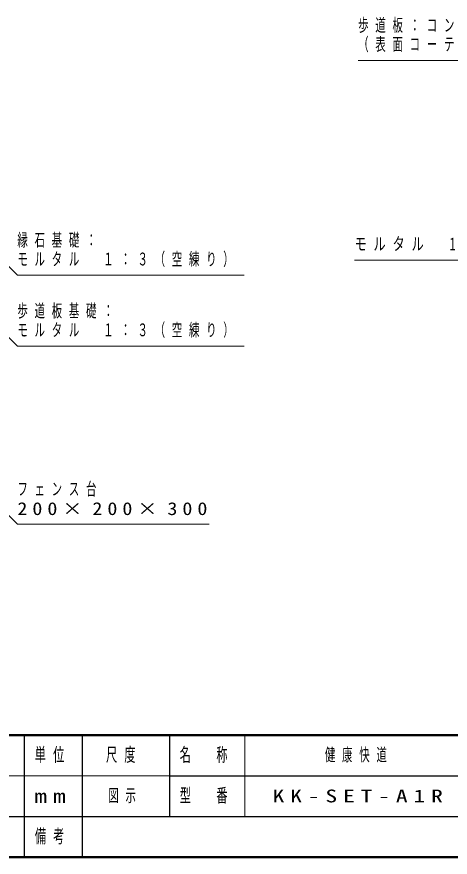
# Model space of a CAD drawing. Units: millimetres on the paper. Extents: x -537 to 0, y -5 to 257.
# Drawn here: x -208.7 to -134.2, y 0 to 144.4 of the extents above; entities that cross this region are included whole.
import ezdxf

# ---------------------------------------------------------------- set-up
doc = ezdxf.new("R2010")
doc.units = ezdxf.units.MM
for name, color, linetype, lineweight in [('1_10', 7, 'Continuous', 13), ('1_30', 7, 'Continuous', 13), ('LY_5', 7, 'Continuous', 13)]:
    doc.layers.add(name, color=color, linetype=linetype, lineweight=lineweight)
doc.layers.add('99', color=7, linetype='Continuous')
doc.styles.add('ＭＳ ゴシック', font='')
doc.styles.get('ＭＳ ゴシック').set_extended_font_data('MS Gothic')

msp = doc.modelspace()

# ---------------------------------------------------------------- linework, layer by layer
at = {"layer": '1_10'}
for points in [[(-100.225, 129.317), (-107.824, 136.938), (-150.037, 136.938)], [(-91.529, 122.655), (-111.574, 102.622), (-150.672, 102.622)]]:
    msp.add_lwpolyline(points, dxfattribs=at)
at = {"layer": '1_30'}
for points in [[(-213.489, 104.851), (-208.652, 100.014), (-169.652, 100.014)], [(-219.301, 98.487), (-208.652, 87.839), (-169.652, 87.839)], [(-217.875, 66.458), (-208.652, 57.235), (-175.652, 57.235)]]:
    msp.add_lwpolyline(points, dxfattribs=at)
at = {"layer": 'LY_5', "lineweight": 50}
for p, q in [((-365, 21), (0, 21)), ((-365, 0), (0, 0))]:
    msp.add_line(p, q, dxfattribs=at)
at = {"layer": 'LY_5', "color": 211, "lineweight": 25}
for p, q in [((-207.5, 21), (-207.5, 0)), ((-197.5, 21), (-197.5, 7)), ((-182.5, 21), (-182.5, 7)), ((-182.5, 14), (-70, 14)), ((-237.5, 7), (0, 7))]:
    msp.add_line(p, q, dxfattribs=at)
at = {"layer": 'LY_5'}
for p, q in [((-169.5, 21), (-169.5, 7)), ((-237.5, 14), (-182.5, 14))]:
    msp.add_line(p, q, dxfattribs=at)
at = {"layer": 'LY_5', "lineweight": 25}
msp.add_line((-197.5, 7), (-197.5, 0), dxfattribs=at)

# ---------------------------------------------------------------- texts
at = {"layer": '1_10', "char_height": 2.199, "attachment_point": 4, "style": 'ＭＳ ゴシック'}
for s, insert in [('\\T1.64;\\W0.6;歩道板：コンクリート一体成形', (-150.037, 142.888)), ('\\T1.64;\\W0.6;（表面コーティング仕上げ）', (-150.037, 139.588)), ('\\T1.56;\\W0.7;モルタル\u30001：3（空練り）', (-150.672, 105.272))]:
    msp.add_mtext(s, dxfattribs=dict(at, insert=insert))
at = {"layer": '1_30', "char_height": 2.199, "attachment_point": 4, "style": 'ＭＳ ゴシック'}
for s, insert in [('\\T1.64;\\W0.6;縁石基礎：', (-208.652, 105.964)), ('\\T1.64;\\W0.6;モルタル\u3000１：３（空練り）', (-208.652, 102.664)), ('\\T1.64;\\W0.6;歩道板基礎：', (-208.652, 93.789)), ('\\T1.64;\\W0.6;モルタル\u3000１：３（空練り）', (-208.652, 90.489)), ('\\T1.64;\\W0.6;フェンス台', (-208.652, 63.185)), ('\\T1.5;\\W1.15;200×200×300', (-208.652, 59.885))]:
    msp.add_mtext(s, dxfattribs=dict(at, insert=insert))
at = {"layer": '99', "char_height": 2.199, "attachment_point": 4, "style": 'ＭＳ ゴシック'}
for s, insert in [('\\T1.64;\\W0.6;健康快道', (-155.75, 17.5)), ('\\T1.64;\\W0.6;図示', (-193, 10.5)), ('\\T1.5;\\W1.35;KK-SET-A1R', (-164.75, 10.5))]:
    msp.add_mtext(s, dxfattribs=dict(at, insert=insert))
at = {"layer": 'LY_5', "color": 4, "char_height": 2.346, "attachment_point": 5, "style": 'ＭＳ ゴシック'}
for s, insert in [('\\T1.64;\\W0.6;単位', (-202.5, 17.5)), ('\\T1.64;\\W0.6;尺度', (-190.25, 17.5)), ('\\T1.64;\\W0.6;名\u3000称', (-176, 17.5)), ('\\T1.64;\\W0.6;型\u3000番', (-176, 10.5)), ('\\T1.5;\\W1.35;mm', (-202.5, 10.5)), ('\\T1.64;\\W0.6;備考', (-202.5, 3.5))]:
    msp.add_mtext(s, dxfattribs=dict(at, insert=insert))

doc.saveas('drawing.dxf')
